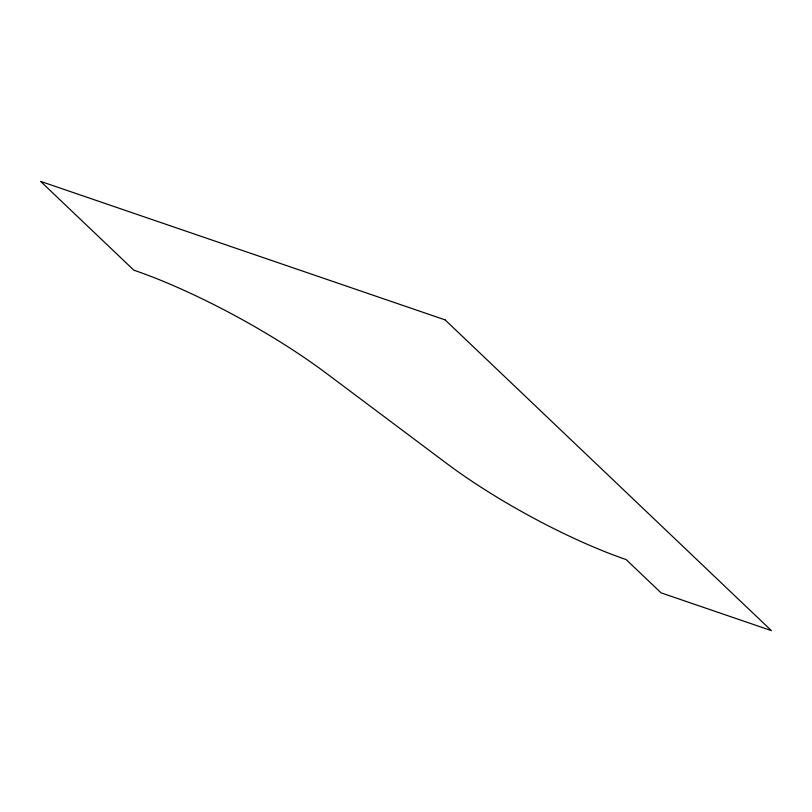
<?xml version="1.0" encoding="UTF-8"?>
<svg xmlns="http://www.w3.org/2000/svg" width="812" height="812" viewBox="0 0 812 812"><rect width="100%" height="100%" fill="white"/><g stroke="black" fill="none" stroke-linecap="round" stroke-linejoin="round"><path stroke-width="1.22" d="M445.098 319.877L40.6 181.38L133.828 270.163A185.024 39.727 28.8 0 1 326.333 373.297L446.458 463.297A172.692 37.078 28.8 0 0 626.123 559.559L661.08 592.851L771.4 630.619L445.098 319.877"/></g></svg>
